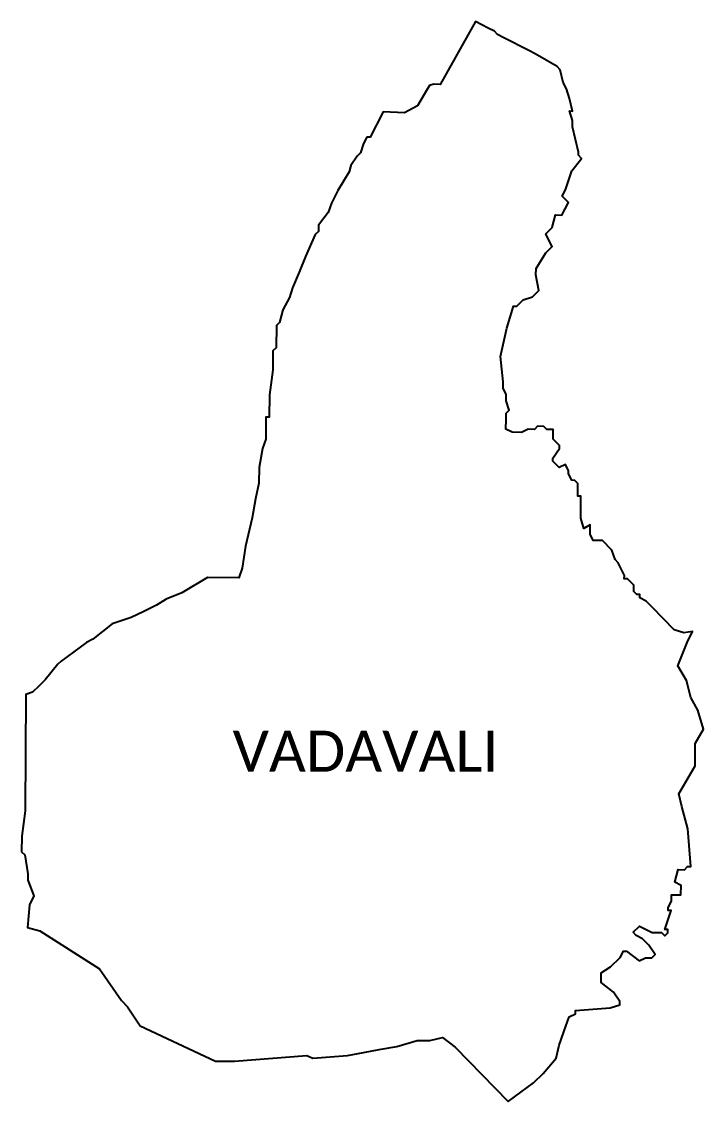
# Model space of a CAD drawing. Header units: metres. Extents: x 284111 to 289474, y 2011763 to 2016087.
# Drawn here: x 286981 to 289474, y 2012135 to 2016087 of the extents above; entities that cross this region are included whole.
import ezdxf

# ---------------------------------------------------------------- set-up
doc = ezdxf.new("R2010")
doc.units = ezdxf.units.M
doc.header["$MEASUREMENT"] = 0
doc.layers.add('VILLAGE BOUNDRY', color=10, linetype='Continuous')
doc.layers.add('VILLAGE NAME', color=250, linetype='Continuous')
doc.styles.get("Standard").update_dxf_attribs({"font": 'simplex.shx'})

msp = doc.modelspace()

# ---------------------------------------------------------------- linework, layer by layer
at = {"layer": 'VILLAGE BOUNDRY'}
msp.add_lwpolyline([(289384.2, 2013260.3), (289443.9, 2013363.6), (289443.9, 2013444.4), (289473.9, 2013497), (289453.7, 2013566.6), (289427.4, 2013612.8), (289412.5, 2013675.2), (289380.5, 2013728.8), (289414, 2013814.3), (289434, 2013854.1), (289402.1, 2013849.2), (289367.6, 2013861.1), (289287.6, 2013942.8), (289264.7, 2013966.2), (289241.8, 2013977.9), (289241.9, 2013989.5), (289230.3, 2013989.6), (289219.2, 2014001.3), (289219.2, 2014024.4), (289196.3, 2014047.8), (289184.8, 2014047.9), (289184.9, 2014059.4), (289162.3, 2014105.9), (289150.9, 2014117.6), (289139.7, 2014152.3), (289105.4, 2014187.3), (289070.7, 2014187.7), (289059.5, 2014211), (289059.8, 2014245.6), (289036.7, 2014231.9), (289025.4, 2014269.1), (289025.6, 2014280.6), (289026.3, 2014315.3), (289026.3, 2014349.9), (289014.7, 2014350), (289015.2, 2014396.3), (289003.8, 2014407.9), (288992.3, 2014408), (288981, 2014431.3), (288981.1, 2014442.8), (288969.8, 2014466), (288946.6, 2014454.8), (288923.7, 2014478.1), (288923.9, 2014489.6), (288947.3, 2014524), (288947.4, 2014535.6), (288924.6, 2014558.9), (288925, 2014570.5), (288925, 2014593.6), (288913.4, 2014593.7), (288901.9, 2014593.8), (288890.4, 2014605.5), (288867.3, 2014605.7), (288855.7, 2014594.3), (288832.6, 2014594.6), (288809.3, 2014583.3), (288774.7, 2014583.7), (288751.7, 2014595.5), (288752.1, 2014630.1), (288752.3, 2014653.2), (288764, 2014664.6), (288752.8, 2014699.4), (288753.1, 2014722.5), (288741.8, 2014745.7), (288742, 2014768.8), (288731.5, 2014861.3), (288755.7, 2014965.1), (288779.7, 2015045.6), (288791.2, 2015045.5), (288814.6, 2015068.4), (288849.3, 2015079.5), (288872.7, 2015102.4), (288861.7, 2015160.3), (288862, 2015183.4), (288897.3, 2015240.8), (288920.6, 2015263.6), (288909.3, 2015286.8), (288898, 2015310.1), (288921.4, 2015332.9), (288933.4, 2015379), (288956.5, 2015378.7), (288980.1, 2015424.7), (288957.3, 2015448), (288969.1, 2015471), (288992.9, 2015540), (289028, 2015585.9), (289016.6, 2015597.6), (289016.6, 2015609.1), (289005.7, 2015655.4), (288994.9, 2015701.7), (288994.9, 2015724.9), (288983.7, 2015759.6), (288995.3, 2015759.5), (288984.2, 2015805.8), (288973.1, 2015840.6), (288961.7, 2015863.8), (288950.7, 2015910.2), (288939.3, 2015921.8), (288858.9, 2015968.9), (288835.9, 2015980.7), (288744, 2016027.9), (288721.1, 2016039.7), (288709.6, 2016051.3), (288686.7, 2016063.2), (288640.7, 2016086.7), (288511.2, 2015857.1), (288488.1, 2015857.4), (288472.3, 2015852.3), (288461.1, 2015834.6), (288427.9, 2015778.7), (288381, 2015752.5), (288302.7, 2015756.5), (288255, 2015663.5), (288243.4, 2015663.6), (288231.6, 2015640.7), (288219.7, 2015606.1), (288208, 2015594.7), (288184.6, 2015560.3), (288178.5, 2015537.3), (288137.3, 2015468.4), (288113.8, 2015422.5), (288101.8, 2015387.9), (288066.7, 2015342.1), (288066.4, 2015319), (288054.8, 2015307.6), (288019.3, 2015227.1), (287995.5, 2015169.6), (287971.8, 2015112.1), (287959.9, 2015077.6), (287936.3, 2015031.6), (287924.2, 2014985.6), (287912.5, 2014974.1), (287911.7, 2014893.3), (287900, 2014881.9), (287899.3, 2014812.6), (287886.7, 2014720.3), (287885.9, 2014639.4), (287874.3, 2014639.6), (287873.4, 2014558.7), (287861.5, 2014524.2), (287849.2, 2014455), (287848.6, 2014397.2), (287836.4, 2014339.6), (287824.1, 2014270.5), (287799.9, 2014166.8), (287787.5, 2014086), (287775.5, 2014051.5), (287660.1, 2014052.7), (287567, 2013996), (287509, 2013973.5), (287474.2, 2013950.8), (287427.7, 2013928.2), (287381.3, 2013905.6), (287311.7, 2013883.2), (287276.7, 2013854.7), (287241.8, 2013826.2), (287218.6, 2013815), (287172, 2013780.8), (287125.4, 2013746.6), (287113.7, 2013735.2), (287066.9, 2013677.9), (287043.6, 2013655.1), (287020.2, 2013632.2), (286996.6, 2013624.5), (286993.4, 2013198.1), (286981.2, 2013106), (286980.8, 2013048.4), (286992.2, 2013036.8), (287003.2, 2012967.5), (287003.1, 2012944.5), (287025.7, 2012886.7), (287009.1, 2012854.1), (287001.8, 2012771.6), (287047.8, 2012759.7), (287265.7, 2012619.8), (287345.5, 2012503.9), (287368.4, 2012480.7), (287414, 2012411.2), (287689.6, 2012282.4), (287758.8, 2012281.9), (288024, 2012302.9), (288045.4, 2012292.8), (288172.5, 2012303), (288230.4, 2012313.9), (288288.3, 2012324.8), (288353.2, 2012335.7), (288427.3, 2012357.5), (288473.5, 2012357.5), (288519.8, 2012368.6), (288565.6, 2012333.4), (288759.9, 2012135), (288806.4, 2012169.1), (288853, 2012203.3), (288888, 2012237.5), (288936.1, 2012293.7), (288946.9, 2012340.9), (288970.8, 2012409.9), (288982.7, 2012444.5), (289005.9, 2012455.7), (289006, 2012467.3), (289133.2, 2012477.5), (289168, 2012488.6), (289168.1, 2012500.2), (289145.4, 2012535.1), (289099.9, 2012570.3), (289099.9, 2012604.9), (289134.8, 2012627.6), (289169.8, 2012661.9), (289181.6, 2012684.9), (289193.2, 2012684.7), (289239, 2012649.6), (289262.2, 2012660.6), (289285.3, 2012660.6), (289297, 2012672.1), (289274.3, 2012707), (289251.4, 2012730.3), (289228.5, 2012742.1), (289217, 2012753.8), (289240.4, 2012776.6), (289286.3, 2012753), (289321, 2012752.7), (289332.4, 2012741), (289344.1, 2012752.4), (289344.1, 2012764), (289332.6, 2012764.1), (289356.5, 2012833.1), (289344.9, 2012833.3), (289345.1, 2012844.8), (289356.9, 2012867.8), (289357.1, 2012890.9), (289391.8, 2012890.5), (289392.1, 2012925.2), (289369.2, 2012937), (289381.2, 2012983.1), (289404.3, 2012982.8), (289416, 2012994.2), (289427.5, 2012994.1), (289417.5, 2013132.8), (289395.3, 2013213.9)], close=True, dxfattribs=at)

# ---------------------------------------------------------------- texts
at = {"layer": 'VILLAGE NAME', "insert": (287752.4, 2013491.4), "char_height": 150, "attachment_point": 1}
msp.add_mtext_dynamic_manual_height_columns('{\\fCalibri|b0|i0|c0|p34;VADAVALI}', width=1877.914, gutter_width=1, heights=[0], dxfattribs=at)

doc.saveas('drawing.dxf')
